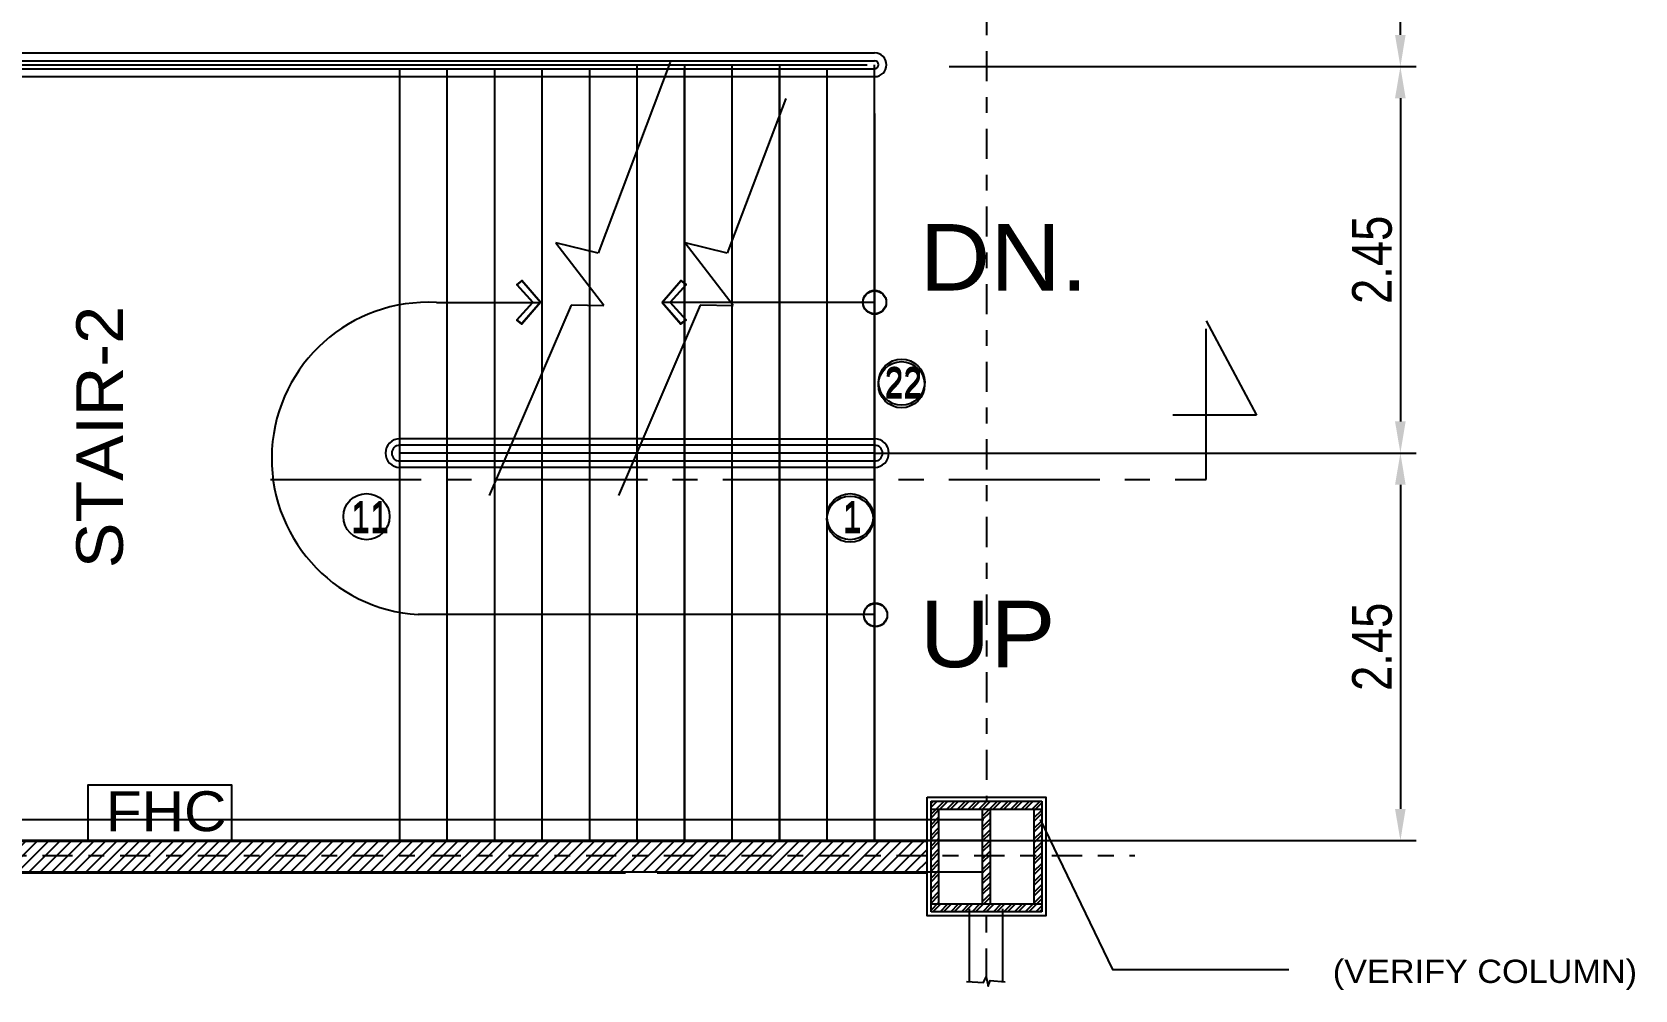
# Model space of a CAD drawing. Header units: millimetres. Extents: x 2148 to 2681, y 758 to 986.
# Drawn here: x 2548.95 to 2559.08, y 846.15 to 852.2 of the extents above; entities that cross this region are included whole.
import ezdxf

# ---------------------------------------------------------------- set-up
doc = ezdxf.new("R2010")
doc.units = ezdxf.units.MM
doc.linetypes.add('CENTER2', pattern=[28.575, 19.05, -3.175, 3.175, -3.175])
for name, color, linetype in [('4CO', 4, 'Continuous'), ('A-Hatch', 253, 'Continuous'), ('A-Stairs', 1, 'Continuous'), ('A-Wall', 4, 'Continuous'), ('cladding', 2, 'Continuous'), ('COL-IN', 2, 'Continuous'), ('D', 1, 'Continuous'), ('DR', 7, 'Continuous'), ('HATCH', 8, 'Continuous'), ('p-boarder', 2, 'Continuous'), ('TEXT', 6, 'Continuous')]:
    doc.layers.add(name, color=color, linetype=linetype)
doc.styles.add('ARIALNW', font='ARIALN.TTF')
doc.styles.add('MMTX$0$ESMX$0$X-OPTA1D', font='x-opta1d')
doc.dimstyles.new('DIM 100', dxfattribs={"dimtxt": 0.2, "dimasz": 0.2, "dimexe": 0.1, "dimexo": 0, "dimgap": 0.05, "dimtad": 1, "dimzin": 0, "dimdsep": 46, "dimtxsty": 'ARIALNW', "dimcen": 0.09, "dimclrd": 6, "dimclre": 6, "dimclrt": 13, "dimadec": 0, "dimazin": 0, "dimtfac": 1, "dimtofl": 0, "dimtmove": 2, "dimatfit": 3, "dimfxl": 1, "dimtolj": 1, "dimtzin": 0, "dimarcsym": 0})

# ---------------------------------------------------------------- blocks, each defined once
blk = doc.blocks.new('*D2716')
at = {"color": 6, "lineweight": -2, "ltscale": 0.05, "transparency": 16777216}
for p, q in [((2554.745, 851.986), (2557.695, 851.986)), ((2557.595, 851.786), (2557.595, 849.744)), ((2554.275, 849.544), (2557.695, 849.544))]:
    blk.add_line(p, q, dxfattribs=at)
at = {"color": 6, "ltscale": 0.05, "transparency": 16777216}
for points in [[(2557.561, 851.786), (2557.628, 851.786), (2557.595, 851.986)], [(2557.561, 849.744), (2557.628, 849.744), (2557.595, 849.544)]]:
    blk.add_solid(points, dxfattribs=at)
at = {"layer": 'Defpoints', "color": 0, "ltscale": 0.05, "transparency": 16777216}
for p in [(2554.745, 851.986), (2554.275, 849.544, 0), (2557.595, 849.544)]:
    blk.add_point(p, dxfattribs=at)
at = {"color": 13, "ltscale": 0.05, "transparency": 16777216, "insert": (2557.417, 850.765), "char_height": 0.25, "attachment_point": 5, "rotation": 90, "style": 'ARIALNW'}
blk.add_mtext('\\A1;2.45', dxfattribs=at)
blk = doc.blocks.new('*D2717')
at = {"color": 6, "lineweight": -2, "ltscale": 0.05, "transparency": 16777216}
for p, q in [((2554.485, 849.544), (2557.695, 849.544)), ((2557.595, 849.344), (2557.595, 847.296)), ((2554.275, 847.096), (2557.695, 847.096))]:
    blk.add_line(p, q, dxfattribs=at)
at = {"color": 6, "ltscale": 0.05, "transparency": 16777216}
for points in [[(2557.561, 849.344), (2557.628, 849.344), (2557.595, 849.544)], [(2557.561, 847.296), (2557.628, 847.296), (2557.595, 847.096)]]:
    blk.add_solid(points, dxfattribs=at)
at = {"layer": 'Defpoints', "color": 0, "ltscale": 0.05, "transparency": 16777216}
for p in [(2554.485, 849.544), (2554.275, 847.096, 0), (2557.595, 847.096)]:
    blk.add_point(p, dxfattribs=at)
at = {"color": 13, "ltscale": 0.05, "transparency": 16777216, "insert": (2557.417, 848.32), "char_height": 0.25, "attachment_point": 5, "rotation": 90, "style": 'ARIALNW'}
blk.add_mtext('\\A1;2.45', dxfattribs=at)
blk = doc.blocks.new('*D2718')
at = {"color": 6, "lineweight": -2, "ltscale": 0.05, "transparency": 16777216}
for p, q in [((2556.807, 855.187), (2557.695, 855.187)), ((2557.595, 852.186), (2557.595, 854.987)), ((2557.226, 851.986), (2557.695, 851.986))]:
    blk.add_line(p, q, dxfattribs=at)
at = {"color": 6, "ltscale": 0.05, "transparency": 16777216}
for points in [[(2557.561, 854.987), (2557.628, 854.987), (2557.595, 855.187)], [(2557.561, 852.186), (2557.628, 852.186), (2557.595, 851.986)]]:
    blk.add_solid(points, dxfattribs=at)
at = {"layer": 'Defpoints', "color": 0, "ltscale": 0.05, "transparency": 16777216}
for p in [(2556.807, 855.187), (2557.595, 855.187), (2557.226, 851.986)]:
    blk.add_point(p, dxfattribs=at)
at = {"color": 13, "ltscale": 0.05, "transparency": 16777216, "insert": (2557.417, 853.587), "char_height": 0.25, "attachment_point": 5, "rotation": 90, "style": 'ARIALNW'}
blk.add_mtext('\\A1;3.20', dxfattribs=at)

msp = doc.modelspace()

# ---------------------------------------------------------------- hatches: boundary and pattern name
at = {"layer": 'A-Hatch'}
h = msp.add_hatch(dxfattribs=at)
h.set_pattern_fill('ANSI32', color=256, scale=0.005, style=0)
h.set_pattern_definition([(45, (255.81991, -37.023495), (-0.0336759605, 0.0336759605), []), (45, (255.84236, -37.023495), (-0.0336759605, 0.0336759605), [])])
h.paths.add_polyline_path([(2554.980471, 847.3450132), (2554.630471, 847.3450132), (2554.630471, 847.2950132), (2554.980471, 847.2950132)])
h.paths.add_polyline_path([(2555.330471, 847.3450132), (2554.980471, 847.3450132), (2554.980471, 847.2950132), (2555.330471, 847.2950132)])
h.paths.add_polyline_path([(2555.005471, 847.2950132), (2554.980471, 847.2950132), (2554.980471, 846.9970264), (2555.005471, 846.9970264)])
h.paths.add_polyline_path([(2554.980471, 847.2950132), (2554.955471, 847.2950132), (2554.955471, 846.9970264), (2554.980471, 846.9970264)])
h.paths.add_polyline_path([(2555.330471, 846.9970264), (2555.280471, 846.9970264), (2555.280471, 846.6950132), (2555.330471, 846.6950132)])
h.paths.add_polyline_path([(2555.330471, 846.6950132), (2554.980471, 846.6950132), (2554.980471, 846.6450132), (2555.330471, 846.6450132)])
h.paths.add_polyline_path([(2554.980471, 846.6950132), (2554.630471, 846.6950132), (2554.630471, 846.6450132), (2554.980471, 846.6450132)])
h.paths.add_polyline_path([(2554.680471, 846.9970264), (2554.630471, 846.9970264), (2554.630471, 846.6950132), (2554.680471, 846.6950132)])
h.paths.add_polyline_path([(2554.680471, 847.2950132), (2554.630471, 847.2950132), (2554.630471, 846.9970264), (2554.680471, 846.9970264)])
h.paths.add_polyline_path([(2555.330471, 847.2950132), (2555.280471, 847.2950132), (2555.280471, 846.9970264), (2555.330471, 846.9970264)])
h.paths.add_polyline_path([(2555.005471, 846.9970264), (2554.980471, 846.9970264), (2554.980471, 846.6950132), (2555.005471, 846.6950132)])
h.paths.add_polyline_path([(2554.980471, 846.9970264), (2554.955471, 846.9970264), (2554.955471, 846.6950132), (2554.980471, 846.6950132)])
at = {"layer": 'HATCH'}
h = msp.add_hatch(dxfattribs=at)
h.set_pattern_fill('ANSI31', color=256, scale=0.016, style=0)
h.set_pattern_definition([(45, (-109.32095, 75.359563), (-0.0359210245, 0.0359210245), [])])
h.paths.add_polyline_path([(2546.305471, 847.0899886), (2546.305471, 847.0011621), (2554.605471, 847.0011621), (2554.605471, 847.0899886)])
h.paths.add_polyline_path([(2546.305471, 847.0011621), (2546.305471, 846.8960114), (2554.605471, 846.8960114), (2554.605471, 847.0011621)])

# ---------------------------------------------------------------- linework, layer by layer
at = {"color": 8, "ltscale": 0.05, "elevation": 0}
msp.add_lwpolyline([(2555.3189958, 847.2282565), (2555.7758295, 846.2804116), (2556.8912926, 846.2804116)], dxfattribs=at)
at = {"ltscale": 0.05, "elevation": 0}
msp.add_lwpolyline([(2554.8545562, 846.2044857), (2554.962209, 846.1982505), (2554.9780307, 846.2339454), (2554.9920499, 846.1756576), (2555.0033602, 846.2104497), (2555.0978686, 846.2023154)], dxfattribs=at)
at = {"ltscale": 0.05}
for centre in [(2554.4440405, 849.9758203, 0), (2554.4446429, 849.991843, 0), (2551.0639102, 849.1423549, 0), (2554.1186331, 849.1263322, 0), (2554.1192355, 849.1423549, 0)]:
    msp.add_circle(centre, 0.1459092, dxfattribs=at)
at = {"layer": '4CO', "linetype": 'CENTER2', "ltscale": 0.05}
msp.add_lwpolyline([(2550.4569816, 849.3767558), (2556.3689736, 849.3767558), (2556.3689736, 850.3790144), (2556.6869966, 849.784168), (2556.1569404, 849.784168)], dxfattribs=at)
at = {"layer": 'A-Stairs', "ltscale": 10}
for p, q in [((2548.6236562, 852.0724433, 0.0000005), (2554.2739422, 852.0724433, 0)), ((2548.6259017, 851.9974433, 0.0000001), (2554.2275937, 851.9974433, 0.0000001)), ((2548.6736562, 852.0224433, 0.0000006), (2554.2739422, 852.0224433, 0)), ((2552.982372, 852.0133454, 0), (2552.5266107, 850.8070538, -0.0000001)), ((2554.2739422, 847.0899886, 0), (2554.2739422, 851.9974433, 0)), ((2548.7542696, 851.9724433, 0.0000001), (2553.7885917, 851.9724433, 0.0000001)), ((2548.7542699, 851.9224433, 0.0000001), (2553.7697007, 851.9224433, 0.0000001)), ((2551.2739422, 847.0899886, 0), (2551.2739422, 851.9703892, 0)), ((2551.5739422, 847.0899886, 0), (2551.5739422, 851.973639, 0)), ((2551.8739422, 847.0899886, 0), (2551.8739422, 851.973639, 0)), ((2551.8739422, 847.0899886, 0), (2551.8739422, 851.973639, 0)), ((2552.1739422, 847.0899886, 0), (2552.1739422, 851.973639, 0)), ((2552.1739422, 847.0899886, 0), (2552.1739422, 851.973639, 0)), ((2552.4739422, 847.0899886, 0), (2552.4739422, 851.973639, 0)), ((2552.4739422, 847.0899886, 0), (2552.4739422, 851.973639, 0)), ((2552.7739422, 847.0899886, 0), (2552.7739422, 851.973639, 0)), ((2552.7739422, 847.0899886, 0), (2552.7739422, 851.973639, 0)), ((2553.0739422, 847.0899886, 0), (2553.0739422, 851.973639, 0)), ((2553.0739422, 847.0899886, 0), (2553.0739422, 851.973639, 0)), ((2553.3739422, 847.0899886, 0), (2553.3739422, 851.973639, 0)), ((2553.3739422, 847.0899886, 0), (2553.3739422, 851.973639, 0)), ((2553.6739422, 847.0899886, 0), (2553.6739422, 851.973639, 0)), ((2553.6739422, 847.0899886, 0), (2553.6739422, 851.973639, 0)), ((2553.7697007, 851.9224433, 0.0000001), (2554.2739422, 851.9224433, 0)), ((2553.7885917, 851.9724433, 0.0000001), (2554.2739422, 851.9724433, 0)), ((2553.9739422, 847.0899886, 0), (2553.9739422, 851.973639, 0)), ((2554.2739422, 847.0899886, 0), (2554.2739422, 851.7774433, 0)), ((2554.2739422, 851.689234, 0), (2554.2739422, 847.0899886, 0)), ((2552.5266107, 850.8070538, -0.0000001), (2552.2605913, 850.8714043, -0.0000001)), ((2552.2605913, 850.8714043, -0.0000001), (2552.5642584, 850.4789552, -0.0000001)), ((2552.3560765, 850.4789552, -0.0000001), (2551.8401648, 849.2750283, -0.0000001)), ((2552.5642584, 850.4744054, -0.0000001), (2552.3560765, 850.4789552, -0.0000001)), ((2552.8095363, 849.6337159, 0.000009), (2551.2739422, 849.6337159, 0.0000089)), ((2552.7923953, 849.5937159, 0.000009), (2551.2739422, 849.5937159, 0.0000089)), ((2554.2739422, 849.5937159, 0.000009), (2552.7923953, 849.5937159, 0.000009)), ((2552.8095363, 849.6337159, 0.000009), (2554.2739422, 849.6337159, 0.000009)), ((2554.2739422, 849.5437159, 0.000009), (2551.2739422, 849.5437159, 0.0000089)), ((2554.2739422, 849.4937159, 0.000009), (2551.2739422, 849.4937159, 0.0000089)), ((2554.2739422, 849.4537159, 0.000009), (2551.2739422, 849.4537159, 0.0000089))]:
    msp.add_line(p, q, dxfattribs=at)
at = {"layer": 'A-Stairs', "ltscale": 10, "extrusion": (9.15514e-08, 0, 1)}
msp.add_arc((2554.2739422, 851.9974433, 0.0002339), 0.075, 270, 90, dxfattribs=at)
at = {"layer": 'A-Stairs', "ltscale": 10, "extrusion": (9.50356e-08, -1.35398e-21, 1)}
msp.add_arc((2554.2739422, 851.9974433, 0.0002428), 0.025, 270, 90, dxfattribs=at)
at = {"layer": 'A-Stairs', "ltscale": 10}
for centre, radius, start, end in [((2551.2739422, 849.5437159, 0.0000089), 0.09, 90, 270), ((2551.2739422, 849.5437159, 0.0000006), 0.05, 90, 270), ((2554.2739422, 849.5437159, 0.0000005), 0.09, 270, 90), ((2554.2739422, 849.5437159, 0), 0.05, 270, 90)]:
    msp.add_arc(centre, radius, start, end, dxfattribs=at)
at = {"layer": 'A-Wall', "ltscale": 10}
for p, q in [((2554.605471, 847.0899886, 0.0000001), (2546.305471, 847.0899886, 0.0000001)), ((2552.6997668, 846.8899886, 0.0000001), (2546.305471, 846.8899886, 0.0000001)), ((2554.605471, 846.8899886, 0.0000001), (2552.8997668, 846.8899886, 0.0000001))]:
    msp.add_line(p, q, dxfattribs=at)
at = {"layer": 'cladding', "elevation": 0}
msp.add_lwpolyline([(2554.605471, 847.3700132), (2555.355471, 847.3700132), (2555.355471, 846.6200132), (2554.605471, 846.6200132)], close=True, dxfattribs=at)
at = {"layer": 'COL-IN'}
for p, q in [((2554.630471, 847.3450132, 0), (2555.330471, 847.3450132, 0)), ((2554.630471, 846.6450132, 0), (2554.630471, 847.3450132, 0)), ((2555.330471, 847.3450132, 0), (2555.330471, 846.6450132, 0)), ((2554.630471, 847.2950132, 0), (2555.330471, 847.2950132, 0)), ((2554.680471, 846.6950132, 0), (2554.680471, 847.2950132, 0)), ((2554.955471, 846.6950132, 0), (2554.955471, 847.2950132, 0)), ((2555.005471, 846.6950132, 0), (2555.005471, 847.2950132, 0)), ((2555.280471, 847.2950132, 0), (2555.280471, 846.6950132, 0)), ((2554.630471, 846.6950132, 0), (2555.330471, 846.6950132, 0)), ((2555.330471, 846.6450132, 0), (2554.630471, 846.6450132, 0))]:
    msp.add_line(p, q, dxfattribs=at)
at = {"layer": 'D', "ltscale": 0.5, "elevation": 0.0000001}
msp.add_lwpolyline([(2549.3043443, 847.0960114), (2550.2146154, 847.0960114), (2550.2146154, 847.4463589), (2549.3043443, 847.4463589)], close=True, dxfattribs=at)
at = {"layer": 'DR', "ltscale": 10}
for p, q in [((2552.7745446, 847.0960114, 0), (2552.7745446, 851.9896618, 0)), ((2552.7745446, 847.0960114, 0), (2552.7745446, 851.9896618, 0)), ((2553.0745446, 847.0960114, 0), (2553.0745446, 851.9896618, 0)), ((2553.0745446, 847.0960114, 0), (2553.0745446, 851.9896618, 0)), ((2553.3745446, 847.0960114, 0), (2553.3745446, 851.9896618, 0)), ((2553.3745446, 847.0960114, 0), (2553.3745446, 851.9896618, 0)), ((2553.6745446, 847.0960114, 0), (2553.6745446, 851.9896618, 0)), ((2553.6745446, 847.0960114, 0), (2553.6745446, 851.9896618, 0)), ((2553.9739422, 847.0899886, 0), (2553.9739422, 851.973639, 0))]:
    msp.add_line(p, q, dxfattribs=at)
at = {"layer": 'HATCH', "linetype": 'CENTER2', "ltscale": 0.01}
for p, q in [((2554.9823581, 857.4789496, 0), (2554.9804455, 847.3492788, 0)), ((2544.1125644, 847.0011621, 0), (2555.9185602, 847.0011621, 0)), ((2554.9805285, 846.2235604, 0), (2554.9804455, 846.6633192, 0))]:
    msp.add_line(p, q, dxfattribs=at)
at = {"layer": 'HATCH', "linetype": 'ByBlock', "ltscale": 0.5}
for p, q in [((2553.712384, 851.7851681), (2553.3428783, 850.8071745, 0)), ((2553.3428783, 850.8071745, 0), (2553.0768588, 850.8715249, 0)), ((2553.0768588, 850.8715249, 0), (2553.380526, 850.4790758, 0)), ((2553.1723441, 850.4790758, 0), (2552.6564324, 849.275149, 0)), ((2553.380526, 850.4745261, 0), (2553.1723441, 850.4790758, 0))]:
    msp.add_line(p, q, dxfattribs=at)
at = {"layer": 'HATCH', "color": 7, "linetype": 'ByBlock', "ltscale": 0.5, "elevation": 0}
for points in [[(2552.1642727, 850.4982336), (2552.045377, 850.6344406), (2552.0129521, 850.6097715), (2552.1143021, 850.4982336)], [(2552.1642727, 850.4949837), (2552.045377, 850.6311907), (2552.0129521, 850.6065217), (2552.1143021, 850.4949837)], [(2552.9315693, 850.4982336), (2553.0504651, 850.6344406), (2553.08289, 850.6097715), (2552.98154, 850.4982336)], [(2552.9315693, 850.4949837), (2553.0504651, 850.6311907), (2553.08289, 850.6065217), (2552.98154, 850.4949837)], [(2552.1642727, 850.4982336), (2552.045377, 850.3620266), (2552.0129521, 850.3866956), (2552.1143021, 850.4982336)], [(2552.1642727, 850.4949837), (2552.045377, 850.3587767), (2552.0129521, 850.3834458), (2552.1143021, 850.4949837)], [(2552.9315693, 850.4982336), (2553.0504651, 850.3620266), (2553.08289, 850.3866956), (2552.98154, 850.4982336)], [(2552.9315693, 850.4949837), (2553.0504651, 850.3587767), (2553.08289, 850.3834458), (2552.98154, 850.4949837)]]:
    msp.add_lwpolyline(points, dxfattribs=at)
at = {"layer": 'HATCH', "linetype": 'ByBlock', "ltscale": 0.5, "elevation": 0}
for points in [[(2551.5072198, 850.4949837), (2552.1642727, 850.4949837)], [(2554.2739422, 850.4949837), (2552.9315693, 850.4949837)], [(2554.2797388, 848.5229799), (2551.3915542, 848.5229799)]]:
    msp.add_lwpolyline(points, dxfattribs=at)
at = {"layer": 'HATCH', "linetype": 'ByBlock', "ltscale": 0.5}
for centre in [(2554.2739422, 850.4982336, 0), (2554.2739422, 850.4949837, 0), (2554.2797388, 848.5229799, 0), (2554.2797388, 848.51973, 0)]:
    msp.add_circle(centre, 0.0738602, dxfattribs=at)
msp.add_arc((2551.4532673, 849.5087542, 0), 0.9877042, 86.868706, 266.41775225, dxfattribs=at)
at = {"layer": 'p-boarder', "ltscale": 10}
for p, q in [((2554.9630128, 847.2272643, 0), (2548.6763806, 847.2270143, 0.0000001)), ((2554.9630128, 847.0960114, 0.0000001), (2545.999763, 847.0960114, 0.0000001)), ((2554.9630128, 846.8960114, 0.0000001), (2545.999763, 846.8960114, 0.0000001)), ((2554.8735058, 846.2033882, 0), (2554.8735058, 846.6633192, 0)), ((2554.8735058, 846.2033882, 0), (2554.8735058, 846.6633192, 0)), ((2554.8735058, 846.2033882, 0), (2554.8735058, 846.6633192, 0)), ((2554.8735058, 846.2033882, 0), (2554.8735058, 846.6633192, 0)), ((2554.8735058, 846.2033882, 0), (2554.8735058, 846.6633192, 0)), ((2554.8735058, 846.2033882, 0), (2554.8735058, 846.6633192, 0)), ((2555.0811628, 846.6633192, 0), (2555.0811628, 846.2037532, 0))]:
    msp.add_line(p, q, dxfattribs=at)

# ---------------------------------------------------------------- texts
at = {"color": 2, "style": 'MMTX$0$ESMX$0$X-OPTA1D', "text_generation_flag": 6, "width": 1.1}
for s, height, p in [('DN.', 0.42, (2554.5581489, 850.5709387, 0)), ('UP', 0.42, (2554.5581489, 848.1909498, 0)), ('FHC', 0.252, (2549.4173608, 847.1549716, 0.0000001)), ('(VERIFY COLUMN)', 0.147, (2557.1677908, 846.1960009, -0.0000001))]:
    msp.add_text(s, height=height, rotation=180, dxfattribs=at).set_placement(p)
at = {"color": 2, "style": 'MMTX$0$ESMX$0$X-OPTA1D', "width": 1.1}
msp.add_text('STAIR-2', height=0.294, rotation=90, dxfattribs=at).set_placement((2549.5253073, 848.8161881, 0))
at = {"layer": 'TEXT', "attachment_point": 1, "style": 'ARIALNW'}
for s, insert, char_height, width in [('22', (2554.3373908, 850.0726556, 0), 0.1852389, 1.165092241), ('22', (2554.3379932, 850.0886784, 0), 0.1852389, 1.165092241), ('11', (2550.9660105, 849.2249976, 0), 0.189, 1.188748333), ('11', (2550.9666129, 849.2410204, 0), 0.189, 1.188748333), ('1', (2554.071608, 849.2249976, 0), 0.189, 1.188748333), ('1', (2554.0722104, 849.2410204, 0), 0.189, 1.188748333)]:
    msp.add_mtext(s, dxfattribs=dict(at, insert=insert, char_height=char_height, width=width))

# ---------------------------------------------------------------- dimensions: what is measured, and where the dimension line sits
at = {"ltscale": 0.05}
for base, p1, p2, picture, middle in [((2557.5947996, 855.1867241, 0), (2557.2261133, 851.9864119, 0), (2556.8069557, 855.1867241, 0), '*D2718', (2557.4171563, 853.586568, 0)), ((2557.5947996, 847.0960114, 0), (2554.4847366, 849.5438366, 0), (2554.2745446, 847.0960114, 0), '*D2717', (2557.4171563, 848.319924, 0))]:
    dim = msp.add_linear_dim(base=base, p1=p1, p2=p2, angle=90, dimstyle='DIM 100', override={"dimtxt": 0.25}, dxfattribs=at)
    dim.commit()
    dim.dimension.update_dxf_attribs({"geometry": picture, "text_midpoint": middle})
dim = msp.add_linear_dim(base=(2557.5947996, 849.5438366, 0), p1=(2554.7445446, 851.9864119, 0), p2=(2554.2745446, 849.5438366, 0), angle=90, text='2.45', dimstyle='DIM 100', override={"dimtxt": 0.25}, dxfattribs=at)
dim.commit()
dim.dimension.update_dxf_attribs({"geometry": '*D2716', "text_midpoint": (2557.4171563, 850.7651242, 0)})

doc.saveas('drawing.dxf')
